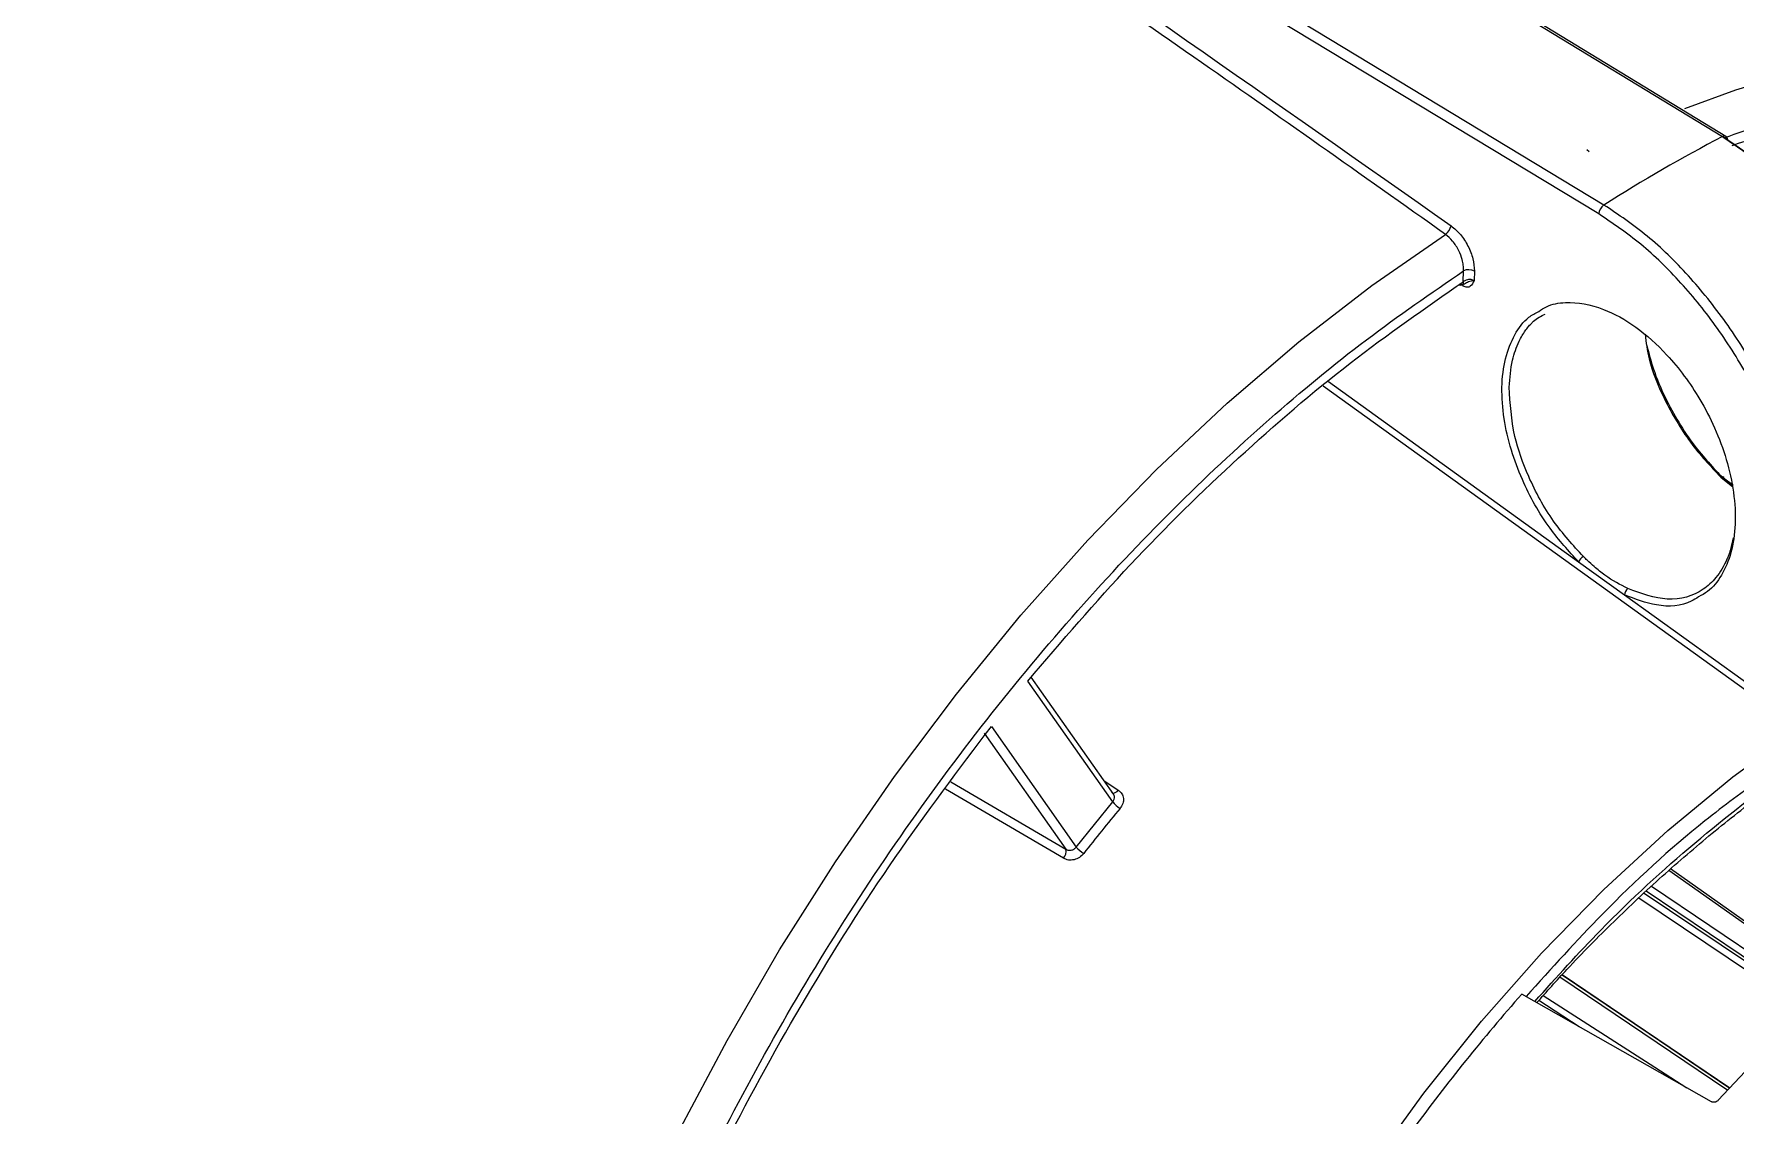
# Model space of a CAD drawing. Extents: x 7 to 113, y 1 to 87.
# Drawn here: x 80.862 to 84.198, y 6.289 to 8.411 of the extents above; entities that cross this region are included whole.
import ezdxf

# ---------------------------------------------------------------- set-up
doc = ezdxf.new("R2010")
doc.units = 0
doc.header["$MEASUREMENT"] = 0
doc.layers.add('OBJECT', color=7, linetype='CONTINUOUS')

msp = doc.modelspace()

# ---------------------------------------------------------------- linework, layer by layer
at = {"layer": 'OBJECT'}
for p, q in [((81.1769, 10.0356), (84.1714, 8.21)), ((83.9289, 8.0584), (80.9233, 9.8776)), ((83.9392, 8.0759), (80.9336, 9.8951)), ((84.1715, 8.21), (84.1812, 8.2041)), ((83.9053, 8.1846), (83.9104, 8.1811)), ((83.6634, 7.9254), (83.6639, 7.9466)), ((83.6851, 7.9463), (83.6847, 7.9278)), ((84.3216, 7.0484), (83.3887, 7.7206)), ((83.3991, 7.7295), (83.8896, 7.3761)), ((84.1645, 7.5465), (84.1923, 7.5265)), ((84.1732, 7.5398), (84.1653, 7.5455)), ((84.1684, 7.542), (84.1921, 7.5228)), ((84.1914, 7.5268), (84.1732, 7.5398)), ((83.8896, 7.3761), (83.9797, 7.3111)), ((83.9797, 7.3111), (84.3259, 7.0616)), ((82.9762, 6.9055), (82.8098, 7.1422)), ((82.9786, 6.9193), (82.8166, 7.1498)), ((82.7242, 7.0401), (82.8843, 6.8124)), ((82.7383, 7.0533), (82.9047, 6.8165)), ((82.6588, 6.9447), (82.8843, 6.8124)), ((82.959, 6.9472), (82.9872, 6.9283)), ((82.8797, 6.7945), (82.6482, 6.9303)), ((82.9047, 6.8165), (82.9762, 6.9055)), ((84.3923, 6.5458), (84.0699, 6.7735)), ((84.3359, 6.4954), (84.0078, 6.7165)), ((84.0181, 6.7261), (84.3464, 6.5049)), ((84.3504, 6.5084), (84.022, 6.7298)), ((84.1859, 6.3437), (83.8571, 6.5659)), ((84.1497, 6.3171), (83.7782, 6.5281)), ((83.8909, 6.4641), (83.8112, 6.5153))]:
    msp.add_line(p, q, dxfattribs=at)
at = {"layer": 'OBJECT', "flags": 128}
for points in [[(84.1784, 8.2104), (82.6929, 9.1161), (81.1839, 10.036)], [(84.0979, 8.2653), (84.1974, 8.3019), (84.3382, 8.344), (84.4765, 8.3736), (84.6114, 8.3905), (84.7424, 8.3946), (84.8689, 8.386), (84.9903, 8.3648), (85.1061, 8.3309), (85.1556, 8.3117)], [(81.7689, 5.3267), (81.8226, 5.5132), (81.8854, 5.7002), (81.9569, 5.887), (82.0368, 6.0728), (82.1247, 6.2565), (82.2203, 6.4374), (82.3231, 6.6147), (82.4327, 6.7875), (82.5484, 6.955), (82.6698, 7.1165), (82.7963, 7.2711), (82.9273, 7.4182), (83.0622, 7.5571), (83.2005, 7.6872), (83.3413, 7.8077), (83.4842, 7.9183), (83.6284, 8.0183)], [(83.6634, 7.9254), (83.6634, 7.9233), (83.6629, 7.9214), (83.6621, 7.92), (83.6609, 7.9189), (83.6594, 7.9184), (83.6577, 7.9183), (83.6558, 7.9187), (83.6549, 7.9191)], [(84.1684, 7.542), (84.1697, 7.5426), (84.1709, 7.543), (84.1719, 7.5432), (84.1727, 7.543), (84.1732, 7.5426), (84.1735, 7.5419), (84.1735, 7.5409), (84.1732, 7.5398)], [(85.5152, 7.1003), (85.3981, 7.0893), (85.2776, 7.0653), (85.1543, 7.0286), (85.0291, 6.9794), (84.9026, 6.918), (84.7758, 6.8448), (84.6494, 6.7602), (84.5241, 6.6648), (84.4009, 6.5592), (84.2803, 6.444), (84.1633, 6.3199)], [(82.9924, 5.22), (83.049, 5.3756), (83.1189, 5.5435), (83.1975, 5.7095), (83.284, 5.8725), (83.3781, 6.0316), (83.4791, 6.1857), (83.5864, 6.3338), (83.6993, 6.475), (83.817, 6.6085), (83.9389, 6.7333), (84.0642, 6.8487), (84.192, 6.954), (84.3216, 7.0484)], [(84.0323, 6.7395), (84.2609, 6.5855), (84.3611, 6.5179)], [(84.3888, 6.5427), (84.3739, 6.5533), (84.0663, 6.7704)], [(84.1817, 6.3393), (84.1518, 6.3595), (83.853, 6.5614)], [(83.8571, 6.566), (84.028, 6.4506), (84.186, 6.3438)], [(83.8201, 6.5251), (84.0386, 6.3849), (84.1019, 6.3443)]]:
    msp.add_lwpolyline(points, dxfattribs=at)
at = {"layer": 'OBJECT'}
for centre, radius, start, end in [((85.5895, 5.4853), 3.0716, 117.4955, 122.4992), ((84.1751, 8.205), 0.00621, 351.1492, 126.4126), ((83.9527, 8.0562), 0.0239, 124.343, 174.8196), ((83.6138, 8.04), 0.0261, 303.877, 349.2906), ((83.6742, 7.9254), 0.0236, 62.5094, 115.8291), ((83.6569, 7.9171), 0.00639, 356.9381, 31.2359), ((83.9105, 7.3666), 0.023, 120.389, 155.596), ((83.9942, 7.3113), 0.0145, 123.4856, 180.94), ((82.9765, 6.9353), 0.0128, 268.8975, 326.8439), ((86.0252, 4.3801), 3.9396, 140.3805, 142.0304), ((83.0182, 6.9369), 0.0524, 216.8578, 238.2434), ((82.8652, 6.8077), 0.0196, 317.4257, 13.7178), ((82.9519, 6.8569), 0.0621, 220.599, 238.5845), ((86.5766, 4.0596), 3.7316, 138.5845, 143.8264)]:
    msp.add_arc(centre, radius, start, end, dxfattribs=at)
for points, knots in [([(79.4714, 10.7171), (79.82, 10.5135), (80.5173, 10.1063), (81.5611, 9.4501), (82.6027, 8.7644), (83.2939, 8.2782), (83.6395, 8.0351)], [0, 0, 0, 0, 0.25003, 0.500058, 0.750055, 1, 1, 1, 1]), ([(83.6284, 8.0183), (83.464, 8.1348), (83.1297, 8.3716), (82.6188, 8.7227), (82.0904, 9.0771), (81.5601, 9.4231), (81.0325, 9.7581), (80.5122, 10.0793), (79.9882, 10.3944), (79.6374, 10.5976), (79.4614, 10.6995)], [0, 0, 0, 0, 0.118989, 0.241992, 0.369009, 0.500039, 0.623805, 0.748387, 0.873785, 1, 1, 1, 1]), ([(85.391, 8.172), (85.3216, 8.2271), (85.082, 8.4171), (84.6633, 8.7326), (84.1353, 9.1188), (83.5981, 9.4947), (83.1558, 9.7947), (82.89, 9.9655), (82.8084, 10.018)], [0, 0, 0, 0, 0.0839488, 0.289789, 0.495873, 0.7021638, 0.9086263, 1, 1, 1, 1]), ([(84.1746, 8.2077), (84.2269, 8.2264), (84.3439, 8.268), (84.5219, 8.305), (84.7075, 8.3227), (84.8864, 8.3144), (85.0557, 8.2806), (85.213, 8.2214), (85.3564, 8.1377), (85.4838, 8.0314), (85.5939, 7.9044), (85.6876, 7.7608), (85.7358, 7.6506), (85.7597, 7.5959)], [0, 0, 0, 0, 0.073937, 0.165467, 0.258957, 0.353004, 0.447496, 0.541994, 0.636041, 0.729525, 0.821061, 0.911248, 1, 1, 1, 1]), ([(84.1905, 8.1929), (84.2576, 8.215), (84.398, 8.2612), (84.5931, 8.2942), (84.7158, 8.2932), (84.7716, 8.2927)], [0, 0, 0, 0, 0.332891, 0.696475, 1, 1, 1, 1]), ([(84.1714, 8.21), (84.2, 8.1908), (84.257, 8.1524), (84.3392, 8.0734), (84.4149, 7.9824), (84.4813, 7.8813), (84.5363, 7.7739), (84.5772, 7.6651), (84.6046, 7.5565), (84.6092, 7.4896), (84.6115, 7.4555)], [0, 0, 0, 0, 0.125536, 0.250752, 0.375675, 0.500324, 0.624651, 0.75007, 0.872262, 1, 1, 1, 1]), ([(84.1812, 8.2041), (84.2092, 8.1853), (84.2648, 8.1478), (84.345, 8.0707), (84.4189, 7.982), (84.484, 7.8831), (84.5377, 7.7784), (84.5781, 7.6714), (84.6048, 7.5657), (84.6093, 7.5006), (84.6115, 7.468)], [0, 0, 0, 0, 0.125719, 0.250525, 0.375694, 0.500217, 0.625479, 0.750016, 0.875168, 1, 1, 1, 1]), ([(84.3598, 7.3102), (84.3589, 7.3453), (84.357, 7.4139), (84.3333, 7.525), (84.2958, 7.6359), (84.2437, 7.7449), (84.1798, 7.8472), (84.1058, 7.939), (84.0247, 8.0185), (83.9677, 8.0568), (83.9392, 8.0759)], [0, 0, 0, 0, 0.128141, 0.25071, 0.37607, 0.500341, 0.624825, 0.749582, 0.874632, 1, 1, 1, 1]), ([(84.3386, 7.3105), (84.3378, 7.3441), (84.3361, 7.4111), (84.3134, 7.5195), (84.2767, 7.6285), (84.2259, 7.7352), (84.1634, 7.8353), (84.0911, 7.925), (84.0121, 8.0024), (83.9566, 8.0397), (83.9289, 8.0584)], [0, 0, 0, 0, 0.125666, 0.250539, 0.37567, 0.500227, 0.625486, 0.75002, 0.875177, 1, 1, 1, 1]), ([(83.6639, 7.9466), (83.6638, 7.9503), (83.6638, 7.9574), (83.661, 7.971), (83.6548, 7.9875), (83.6433, 8.0056), (83.6332, 8.0142), (83.6284, 8.0183)], [0, 0, 0, 0, 0.149147, 0.282418, 0.50059, 0.756831, 1, 1, 1, 1]), ([(83.6395, 8.0351), (83.6458, 8.0298), (83.6584, 8.0192), (83.6734, 7.9957), (83.6835, 7.9701), (83.6846, 7.9542), (83.6851, 7.9463)], [0, 0, 0, 0, 0.250228, 0.500086, 0.750006, 1, 1, 1, 1]), ([(81.854, 5.3413), (81.8779, 5.4235), (81.9261, 5.5894), (82.0198, 5.8411), (82.1299, 6.0952), (82.2573, 6.3486), (82.4007, 6.5978), (82.558, 6.8387), (82.7273, 7.068), (82.9062, 7.2828), (83.0918, 7.4799), (83.2812, 7.657), (83.4719, 7.8146), (83.6002, 7.9028), (83.6639, 7.9466)], [0, 0, 0, 0, 0.080321, 0.16194, 0.244772, 0.329378, 0.414487, 0.5, 0.585518, 0.670628, 0.755228, 0.838065, 0.919682, 1, 1, 1, 1]), ([(82.8098, 7.1422), (82.8762, 7.2198), (83.0094, 7.3753), (83.2219, 7.583), (83.4404, 7.7707), (83.5892, 7.874), (83.6634, 7.9254)], [0, 0, 0, 0, 0.249262, 0.5, 0.750738, 1, 1, 1, 1]), ([(83.6556, 7.9208), (83.6564, 7.9205), (83.6581, 7.9198), (83.6616, 7.9196), (83.6643, 7.9208), (83.6661, 7.9216)], [0, 0, 0, 0, 0.237244, 0.478975, 1, 1, 1, 1]), ([(83.6847, 7.9278), (83.6826, 7.9233), (83.6795, 7.9165), (83.672, 7.9142), (83.6671, 7.9149), (83.6645, 7.9161), (83.6633, 7.9168)], [0, 0, 0, 0, 0.500408, 0.749561, 0.874846, 1, 1, 1, 1]), ([(83.6847, 7.9278), (83.6832, 7.9284), (83.6809, 7.9294), (83.6771, 7.9297), (83.6734, 7.9295), (83.6698, 7.9287), (83.6662, 7.9273), (83.6644, 7.9261), (83.6634, 7.9254)], [0, 0, 0, 0, 0.23989, 0.367317, 0.499483, 0.699788, 0.8375, 1, 1, 1, 1]), ([(83.6661, 7.9216), (83.6686, 7.923), (83.6728, 7.9255), (83.6796, 7.9277), (83.6829, 7.9278), (83.6847, 7.9278)], [0, 0, 0, 0, 0.413074, 0.690931, 1, 1, 1, 1]), ([(83.8113, 7.8673), (83.8161, 7.8705), (83.8314, 7.8808), (83.873, 7.8876), (83.933, 7.8778), (84.0022, 7.8392), (84.0685, 7.78), (84.1209, 7.7094), (84.1578, 7.6378), (84.1808, 7.5758), (84.1949, 7.5112), (84.1982, 7.4489), (84.1901, 7.3933), (84.171, 7.3491), (84.1486, 7.3201), (84.1307, 7.3104), (84.1246, 7.3072)], [0, 0, 0, 0, 0.02924, 0.091517, 0.200352, 0.288936, 0.37752, 0.486357, 0.548634, 0.615305, 0.685265, 0.756994, 0.828724, 0.898686, 0.96536, 1, 1, 1, 1]), ([(83.8896, 7.3761), (83.8702, 7.3971), (83.8271, 7.4439), (83.7834, 7.5227), (83.7558, 7.5965), (83.7417, 7.6583), (83.7374, 7.7196), (83.7443, 7.7761), (83.7628, 7.8224), (83.7857, 7.8536), (83.8046, 7.8637), (83.8113, 7.8673)], [0, 0, 0, 0, 0.136879, 0.305055, 0.401288, 0.50431, 0.612411, 0.723242, 0.834071, 0.942167, 1, 1, 1, 1]), ([(83.7534, 7.7184), (83.7548, 7.7366), (83.7574, 7.7698), (83.769, 7.8015), (83.7786, 7.8195), (83.7846, 7.8289), (83.7905, 7.8366), (83.796, 7.8429), (83.8058, 7.8531), (83.8158, 7.858), (83.8237, 7.862)], [0, 0, 0, 0, 0.276876, 0.505744, 0.583894, 0.654328, 0.717044, 0.772044, 0.819326, 1, 1, 1, 1]), ([(84.0198, 7.8223), (84.0218, 7.8064), (84.0267, 7.766), (84.0576, 7.6918), (84.1049, 7.6095), (84.1477, 7.564), (84.1684, 7.542)], [0, 0, 0, 0, 0.16678, 0.421361, 0.719673, 1, 1, 1, 1]), ([(84.0234, 7.8002), (84.0272, 7.7849), (84.0357, 7.751), (84.0646, 7.6836), (84.1099, 7.6067), (84.1536, 7.5606), (84.1732, 7.5398)], [0, 0, 0, 0, 0.164932, 0.364508, 0.714269, 1, 1, 1, 1]), ([(83.8989, 7.3864), (83.8786, 7.4086), (83.8367, 7.4546), (83.7912, 7.5383), (83.7587, 7.6302), (83.7553, 7.6867), (83.7534, 7.7184)], [0, 0, 0, 0, 0.2422228, 0.4999906, 0.7199668, 1, 1, 1, 1]), ([(84.1923, 7.423), (84.1907, 7.4154), (84.1886, 7.4045), (84.1846, 7.3923), (84.1822, 7.3859), (84.1752, 7.3687), (84.1609, 7.3448), (84.1248, 7.3122), (84.0673, 7.2944), (84.0125, 7.314), (83.9862, 7.3234)], [0, 0, 0, 0, 0.0744418, 0.1067542, 0.1306809, 0.1462222, 0.3018977, 0.4384305, 0.7298474, 1, 1, 1, 1]), ([(83.9862, 7.3234), (83.971, 7.3313), (83.9481, 7.3431), (83.9222, 7.3643), (83.9084, 7.3771), (83.9014, 7.3839), (83.8989, 7.3864)], [0, 0, 0, 0, 0.498348, 0.748841, 0.907486, 1, 1, 1, 1]), ([(84.1246, 7.3072), (84.12, 7.3041), (84.0971, 7.2892), (84.0475, 7.2854), (84.0007, 7.3031), (83.9797, 7.3111)], [0, 0, 0, 0, 0.122812, 0.606402, 1, 1, 1, 1]), ([(83.8038, 6.5136), (83.8464, 6.5612), (83.9473, 6.6739), (84.1153, 6.8264), (84.3006, 6.9716), (84.4857, 7.0904), (84.6707, 7.1852), (84.8561, 7.2541), (85.027, 7.296), (85.1308, 7.2998), (85.1763, 7.3015)], [0, 0, 0, 0, 0.099341, 0.235057, 0.36757, 0.496648, 0.625716, 0.758229, 0.893954, 1, 1, 1, 1]), ([(83.8072, 6.5109), (83.8269, 6.5329), (83.8763, 6.5881), (83.9585, 6.6713), (84.0535, 6.7607), (84.1513, 6.8448), (84.2511, 6.9231), (84.3526, 6.9949), (84.4549, 7.0596), (84.5577, 7.117), (84.6604, 7.1665), (84.7625, 7.2079), (84.8637, 7.2411), (84.9633, 7.2652), (85.0439, 7.2794), (85.0899, 7.2821), (85.1045, 7.283)], [0, 0, 0, 0, 0.048612, 0.121672, 0.19583, 0.270811, 0.346413, 0.422488, 0.498933, 0.575679, 0.652692, 0.729972, 0.80755, 0.885499, 0.96394, 1, 1, 1, 1]), ([(78.3515, 7.0848), (78.5248, 6.9874), (78.883, 6.7861), (79.4342, 6.489), (80.011, 6.1869), (80.5964, 5.8907), (81.1848, 5.6019), (81.5765, 5.4173), (81.7689, 5.3267)], [0, 0, 0, 0, 0.1582539, 0.327068, 0.4937068, 0.6683778, 0.8371406, 1, 1, 1, 1]), ([(81.7516, 5.298), (81.3546, 5.4869), (80.5599, 5.8651), (79.4262, 6.4486), (78.7029, 6.851), (78.3515, 7.0464)], [0, 0, 0, 0, 0.339225, 0.679039, 1, 1, 1, 1]), ([(81.8734, 5.3528), (81.9025, 5.4508), (81.9608, 5.6474), (82.0777, 5.944), (82.2149, 6.2379), (82.3726, 6.5239), (82.5464, 6.7987), (82.6745, 6.9687), (82.7383, 7.0533)], [0, 0, 0, 0, 0.165461, 0.332207, 0.5, 0.667784, 0.834534, 1, 1, 1, 1]), ([(84.2496, 6.9529), (84.212, 6.9253), (84.1054, 6.8469), (83.9488, 6.7034), (83.836, 6.5783), (83.7865, 6.5234)], [0, 0, 0, 0, 0.233943, 0.663952, 1, 1, 1, 1]), ([(78.3515, 6.9367), (78.6789, 6.7548), (79.3862, 6.3618), (80.5119, 5.7837), (81.3236, 5.3983), (81.7292, 5.2056)], [0, 0, 0, 0, 0.301353, 0.650905, 1, 1, 1, 1]), ([(82.9762, 6.9055), (82.9773, 6.907), (82.9794, 6.9101), (82.9798, 6.9154), (82.9785, 6.9195), (82.9764, 6.9224), (82.9749, 6.9236), (82.9741, 6.9242)], [0, 0, 0, 0, 0.24812, 0.499397, 0.73019, 0.860284, 1, 1, 1, 1]), ([(82.9872, 6.9283), (82.9898, 6.9261), (82.9949, 6.9218), (82.9978, 6.9121), (82.9968, 6.9016), (82.9927, 6.8954), (82.9906, 6.8923)], [0, 0, 0, 0, 0.250088, 0.499956, 0.749358, 1, 1, 1, 1]), ([(78.3513, 6.8647), (78.5563, 6.7506), (78.9787, 6.5157), (79.636, 6.1672), (80.3194, 5.8176), (81.0073, 5.4783), (81.4712, 5.2603), (81.6985, 5.1535)], [0, 0, 0, 0, 0.190703, 0.392819, 0.598206, 0.803133, 1, 1, 1, 1]), ([(82.8843, 6.8124), (82.8852, 6.8119), (82.8869, 6.811), (82.8905, 6.8101), (82.8952, 6.8102), (82.9007, 6.8123), (82.9034, 6.8151), (82.9047, 6.8165)], [0, 0, 0, 0, 0.139821, 0.270034, 0.501057, 0.752076, 1, 1, 1, 1]), ([(82.9195, 6.8039), (82.9169, 6.8011), (82.9115, 6.7956), (82.9006, 6.7911), (82.8892, 6.7903), (82.8829, 6.7931), (82.8797, 6.7945)], [0, 0, 0, 0, 0.249981, 0.499781, 0.749125, 1, 1, 1, 1]), ([(84.1633, 6.3199), (84.1625, 6.3192), (84.1609, 6.3177), (84.1577, 6.3163), (84.1543, 6.3158), (84.1516, 6.3162), (84.1502, 6.3169), (84.1497, 6.3171)], [0, 0, 0, 0, 0.219651, 0.439261, 0.659735, 0.880539, 1, 1, 1, 1])]:
    msp.add_open_spline(points, degree=3, knots=knots, dxfattribs=at)

doc.saveas('drawing.dxf')
